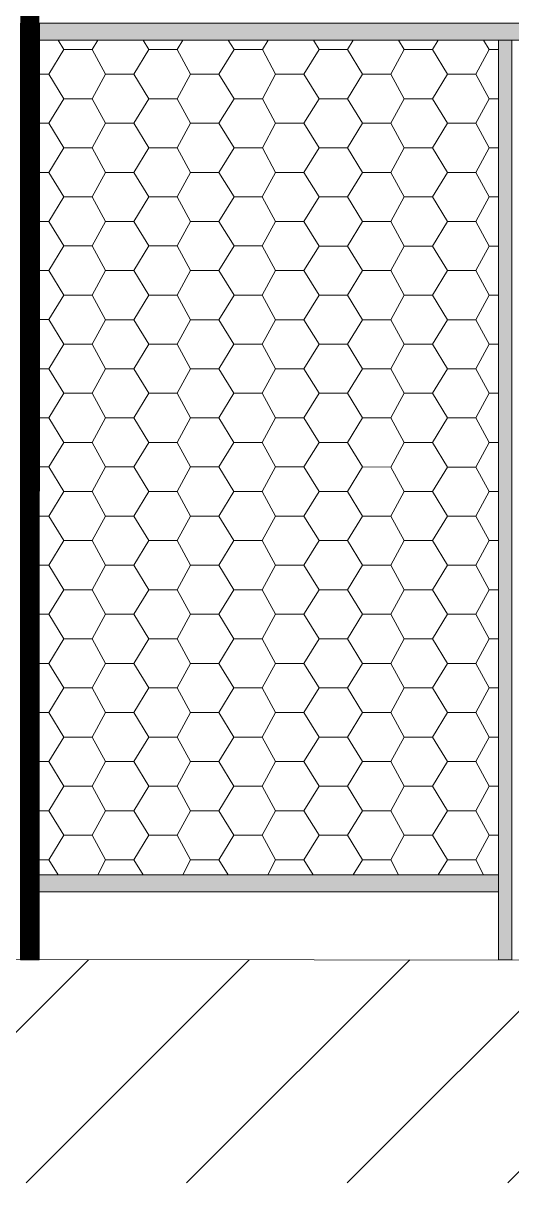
# Model space of a CAD drawing. Extents: x 3377 to 3790, y 1673 to 1846.
# Drawn here: x 3529.799 to 3530.892, y 1749.507 to 1752.105 of the extents above; entities that cross this region are included whole.
import ezdxf

# ---------------------------------------------------------------- set-up
doc = ezdxf.new("R2010")
doc.units = 0
doc.header["$LTSCALE"] = 2
doc.layers.add('PDF7_0', color=7, linetype='Continuous', true_color=0xc6c6c6)
doc.layers.add('PDF7_13-CORTE', color=7, linetype='Continuous', true_color=0xe3e3e3)
doc.layers.add('PDF7_07-HACHURIADO', color=7, linetype='Continuous')

msp = doc.modelspace()

# ---------------------------------------------------------------- linework, layer by layer
at = {"layer": 'PDF7_0', "color": 9, "lineweight": 0, "true_color": 0xc1c1c1, "const_width": 0.0423}
msp.add_lwpolyline([(3529.8136, 1754.2079), (3529.8135, 1752.1048), (3529.8134, 1750.006)], dxfattribs=at)
at = {"layer": 'PDF7_0', "color": 7, "lineweight": 0}
for points in [[(3529.7923, 1752.1048), (3529.8347, 1752.1048), (3529.8345, 1750.006), (3529.7922, 1750.006)], [(3529.8345, 1750.006), (3529.8347, 1752.1048)], [(3532.0223, 1752.1047), (3532.0223, 1752.0666), (3529.8347, 1752.0667), (3529.8347, 1752.1048)], [(3530.8925, 1752.0666), (3530.8629, 1752.0666), (3530.8628, 1750.0059), (3530.8924, 1750.0059)], [(3529.8345, 1750.1964), (3529.8345, 1750.1583), (3530.8628, 1750.1582), (3530.8628, 1750.1963)]]:
    msp.add_lwpolyline(points, close=True, dxfattribs=at)
at = {"layer": 'PDF7_0', "lineweight": 0}
for points in [[(3529.877, 1752.0667), (3529.8897, 1752.0456), (3529.9531, 1752.0456), (3529.9658, 1752.0667)], [(3530.0674, 1752.0667), (3530.0801, 1752.0455), (3530.1435, 1752.0455), (3530.1562, 1752.0667)], [(3530.2578, 1752.0667), (3530.2705, 1752.0455), (3530.334, 1752.0455), (3530.3467, 1752.0667)], [(3530.4482, 1752.0667), (3530.4609, 1752.0455), (3530.5244, 1752.0455), (3530.5371, 1752.0667)], [(3530.6386, 1752.0667), (3530.6513, 1752.0455), (3530.7148, 1752.0455), (3530.7275, 1752.0667)], [(3530.8291, 1752.0666), (3530.8417, 1752.0455), (3530.8629, 1752.0455)], [(3529.8558, 1751.9905), (3529.8897, 1752.0456)], [(3529.9531, 1752.0456), (3529.9827, 1751.9905), (3530.0462, 1751.9905), (3530.0801, 1752.0455)], [(3530.1435, 1752.0455), (3530.1732, 1751.9905), (3530.2366, 1751.9905), (3530.2705, 1752.0455)], [(3530.334, 1752.0455), (3530.3636, 1751.9905), (3530.4271, 1751.9905), (3530.4609, 1752.0455)], [(3530.5244, 1752.0455), (3530.5582, 1751.9905), (3530.6217, 1751.9905), (3530.6513, 1752.0455)], [(3530.7148, 1752.0455), (3530.7486, 1751.9905), (3530.8121, 1751.9905), (3530.8417, 1752.0455)], [(3529.8346, 1751.9905), (3529.8558, 1751.9905), (3529.8897, 1751.9355), (3529.9531, 1751.9355), (3529.9827, 1751.9905)], [(3530.0462, 1751.9905), (3530.0801, 1751.9355), (3530.1435, 1751.9355), (3530.1732, 1751.9905)], [(3530.2366, 1751.9905), (3530.2705, 1751.9355), (3530.334, 1751.9355), (3530.3636, 1751.9905)], [(3530.4271, 1751.9905), (3530.4609, 1751.9355), (3530.5244, 1751.9355), (3530.5582, 1751.9905)], [(3530.6217, 1751.9905), (3530.6513, 1751.9355), (3530.7148, 1751.9355), (3530.7486, 1751.9905)], [(3530.8121, 1751.9905), (3530.8417, 1751.9355), (3530.8629, 1751.9355)], [(3529.8558, 1751.8805), (3529.8897, 1751.9355)], [(3529.9531, 1751.9355), (3529.9827, 1751.8805), (3530.0462, 1751.8805), (3530.0801, 1751.9355)], [(3530.1435, 1751.9355), (3530.1732, 1751.8805), (3530.2366, 1751.8805), (3530.2705, 1751.9355)], [(3530.334, 1751.9355), (3530.3636, 1751.8805), (3530.427, 1751.8805), (3530.4609, 1751.9355)], [(3530.5244, 1751.9355), (3530.5582, 1751.8805), (3530.6217, 1751.8805), (3530.6513, 1751.9355)], [(3530.7148, 1751.9355), (3530.7486, 1751.8805), (3530.8121, 1751.8805), (3530.8417, 1751.9355)], [(3529.8346, 1751.8805), (3529.8558, 1751.8805), (3529.8896, 1751.8255), (3529.9531, 1751.8255), (3529.9827, 1751.8805)], [(3530.0462, 1751.8805), (3530.0801, 1751.8255), (3530.1435, 1751.8255), (3530.1732, 1751.8805)], [(3530.2366, 1751.8805), (3530.2705, 1751.8255), (3530.334, 1751.8255), (3530.3636, 1751.8805)], [(3530.427, 1751.8805), (3530.4609, 1751.8255), (3530.5244, 1751.8255), (3530.5582, 1751.8805)], [(3530.6217, 1751.8805), (3530.6513, 1751.8255), (3530.7148, 1751.8255), (3530.7486, 1751.8805)], [(3530.8121, 1751.8805), (3530.8417, 1751.8255), (3530.8629, 1751.8255)], [(3529.8558, 1751.7705), (3529.8896, 1751.8255)], [(3529.9531, 1751.8255), (3529.9827, 1751.7705), (3530.0462, 1751.7705), (3530.0801, 1751.8255)], [(3530.1435, 1751.8255), (3530.1732, 1751.7705), (3530.2366, 1751.7705), (3530.2705, 1751.8255)], [(3530.334, 1751.8255), (3530.3636, 1751.7705), (3530.427, 1751.7705), (3530.4609, 1751.8255)], [(3530.5244, 1751.8255), (3530.5582, 1751.7705), (3530.6217, 1751.7705), (3530.6513, 1751.8255)], [(3530.7148, 1751.8255), (3530.7486, 1751.7705), (3530.8121, 1751.7704), (3530.8417, 1751.8255)], [(3529.8346, 1751.7705), (3529.8558, 1751.7705), (3529.8896, 1751.7155), (3529.9531, 1751.7155), (3529.9827, 1751.7705)], [(3530.0462, 1751.7705), (3530.0801, 1751.7155), (3530.1435, 1751.7155), (3530.1732, 1751.7705)], [(3530.2366, 1751.7705), (3530.2705, 1751.7155), (3530.3339, 1751.7155), (3530.3636, 1751.7705)], [(3530.427, 1751.7705), (3530.4609, 1751.7155), (3530.5244, 1751.7155), (3530.5582, 1751.7705)], [(3530.6217, 1751.7705), (3530.6513, 1751.7154), (3530.7148, 1751.7154), (3530.7486, 1751.7705)], [(3530.8121, 1751.7704), (3530.8417, 1751.7154), (3530.8629, 1751.7154)], [(3529.8558, 1751.6605), (3529.8896, 1751.7155)], [(3529.9531, 1751.7155), (3529.9827, 1751.6605), (3530.0462, 1751.6605), (3530.0801, 1751.7155)], [(3530.1435, 1751.7155), (3530.1731, 1751.6605), (3530.2366, 1751.6605), (3530.2705, 1751.7155)], [(3530.3339, 1751.7155), (3530.3636, 1751.6605), (3530.427, 1751.6605), (3530.4609, 1751.7155)], [(3530.5244, 1751.7155), (3530.5582, 1751.6604), (3530.6217, 1751.6604), (3530.6513, 1751.7154)], [(3530.7148, 1751.7154), (3530.7486, 1751.6604), (3530.8121, 1751.6604), (3530.8417, 1751.7154)], [(3529.8346, 1751.6605), (3529.8558, 1751.6605), (3529.8896, 1751.6055), (3529.9531, 1751.6055), (3529.9827, 1751.6605)], [(3530.0462, 1751.6605), (3530.08, 1751.6055), (3530.1435, 1751.6055), (3530.1731, 1751.6605)], [(3530.2366, 1751.6605), (3530.2705, 1751.6055), (3530.3339, 1751.6055), (3530.3636, 1751.6605)], [(3530.427, 1751.6605), (3530.4609, 1751.6054), (3530.5244, 1751.6054), (3530.5582, 1751.6604)], [(3530.6217, 1751.6604), (3530.6513, 1751.6054), (3530.7148, 1751.6054), (3530.7486, 1751.6604)], [(3530.8121, 1751.6604), (3530.8417, 1751.6054), (3530.8629, 1751.6054)], [(3529.8558, 1751.5505), (3529.8896, 1751.6055)], [(3529.9531, 1751.6055), (3529.9827, 1751.5505), (3530.0462, 1751.5505), (3530.08, 1751.6055)], [(3530.1435, 1751.6055), (3530.1731, 1751.5505), (3530.2366, 1751.5504), (3530.2705, 1751.6055)], [(3530.3339, 1751.6055), (3530.3636, 1751.5504), (3530.427, 1751.5504), (3530.4609, 1751.6054)], [(3530.5244, 1751.6054), (3530.5582, 1751.5504), (3530.6217, 1751.5504), (3530.6513, 1751.6054)], [(3530.7148, 1751.6054), (3530.7486, 1751.5504), (3530.8121, 1751.5504), (3530.8417, 1751.6054)], [(3529.8346, 1751.5505), (3529.8558, 1751.5505), (3529.8896, 1751.4955), (3529.9531, 1751.4955), (3529.9827, 1751.5505)], [(3530.0462, 1751.5505), (3530.08, 1751.4954), (3530.1435, 1751.4954), (3530.1731, 1751.5505)], [(3530.2366, 1751.5504), (3530.2705, 1751.4954), (3530.3339, 1751.4954), (3530.3636, 1751.5504)], [(3530.427, 1751.5504), (3530.4609, 1751.4954), (3530.5243, 1751.4954), (3530.5582, 1751.5504)], [(3530.6217, 1751.5504), (3530.6513, 1751.4954), (3530.7148, 1751.4954), (3530.7486, 1751.5504)], [(3530.8121, 1751.5504), (3530.8417, 1751.4954), (3530.8629, 1751.4954)], [(3529.8558, 1751.4405), (3529.8896, 1751.4955)], [(3529.9531, 1751.4955), (3529.9827, 1751.4404), (3530.0462, 1751.4404), (3530.08, 1751.4954)], [(3530.1435, 1751.4954), (3530.1731, 1751.4404), (3530.2366, 1751.4404), (3530.2705, 1751.4954)], [(3530.3339, 1751.4954), (3530.3635, 1751.4404), (3530.427, 1751.4404), (3530.4609, 1751.4954)], [(3530.5243, 1751.4954), (3530.5582, 1751.4404), (3530.6217, 1751.4404), (3530.6513, 1751.4954)], [(3530.7148, 1751.4954), (3530.7486, 1751.4404), (3530.8121, 1751.4404), (3530.8417, 1751.4954)], [(3529.8346, 1751.4405), (3529.8558, 1751.4405), (3529.8896, 1751.3854), (3529.9531, 1751.3854), (3529.9827, 1751.4404)], [(3530.0462, 1751.4404), (3530.08, 1751.3854), (3530.1435, 1751.3854), (3530.1731, 1751.4404)], [(3530.2366, 1751.4404), (3530.2704, 1751.3854), (3530.3339, 1751.3854), (3530.3635, 1751.4404)], [(3530.427, 1751.4404), (3530.4609, 1751.3854), (3530.5243, 1751.3854), (3530.5582, 1751.4404)], [(3530.6217, 1751.4404), (3530.6513, 1751.3854), (3530.7148, 1751.3854), (3530.7486, 1751.4404)], [(3530.8121, 1751.4404), (3530.8417, 1751.3854), (3530.8629, 1751.3854)], [(3529.8558, 1751.3304), (3529.8896, 1751.3854)], [(3529.9531, 1751.3854), (3529.9827, 1751.3304), (3530.0462, 1751.3304), (3530.08, 1751.3854)], [(3530.1435, 1751.3854), (3530.1731, 1751.3304), (3530.2366, 1751.3304), (3530.2704, 1751.3854)], [(3530.3339, 1751.3854), (3530.3635, 1751.3304), (3530.427, 1751.3304), (3530.4609, 1751.3854)], [(3530.5243, 1751.3854), (3530.5582, 1751.3304), (3530.6217, 1751.3304), (3530.6513, 1751.3854)], [(3530.7148, 1751.3854), (3530.7486, 1751.3304), (3530.8121, 1751.3304), (3530.8417, 1751.3854)], [(3529.8346, 1751.3304), (3529.8558, 1751.3304), (3529.8896, 1751.2754), (3529.9531, 1751.2754), (3529.9827, 1751.3304)], [(3530.0462, 1751.3304), (3530.08, 1751.2754), (3530.1435, 1751.2754), (3530.1731, 1751.3304)], [(3530.2366, 1751.3304), (3530.2704, 1751.2754), (3530.3339, 1751.2754), (3530.3635, 1751.3304)], [(3530.427, 1751.3304), (3530.4609, 1751.2754), (3530.5243, 1751.2754), (3530.5582, 1751.3304)], [(3530.6217, 1751.3304), (3530.6513, 1751.2754), (3530.7147, 1751.2754), (3530.7486, 1751.3304)], [(3530.8121, 1751.3304), (3530.8417, 1751.2754), (3530.8629, 1751.2754)], [(3529.8558, 1751.2204), (3529.8896, 1751.2754)], [(3529.9531, 1751.2754), (3529.9827, 1751.2204), (3530.0462, 1751.2204), (3530.08, 1751.2754)], [(3530.1435, 1751.2754), (3530.1731, 1751.2204), (3530.2366, 1751.2204), (3530.2704, 1751.2754)], [(3530.3339, 1751.2754), (3530.3635, 1751.2204), (3530.427, 1751.2204), (3530.4609, 1751.2754)], [(3530.5243, 1751.2754), (3530.5582, 1751.2204), (3530.6217, 1751.2204), (3530.6513, 1751.2754)], [(3530.7147, 1751.2754), (3530.7486, 1751.2204), (3530.8121, 1751.2204), (3530.8417, 1751.2754)], [(3529.8346, 1751.2204), (3529.8558, 1751.2204), (3529.8896, 1751.1654), (3529.9531, 1751.1654), (3529.9827, 1751.2204)], [(3530.0462, 1751.2204), (3530.08, 1751.1654), (3530.1435, 1751.1654), (3530.1731, 1751.2204)], [(3530.2366, 1751.2204), (3530.2704, 1751.1654), (3530.3339, 1751.1654), (3530.3635, 1751.2204)], [(3530.427, 1751.2204), (3530.4609, 1751.1654), (3530.5243, 1751.1654), (3530.5582, 1751.2204)], [(3530.6217, 1751.2204), (3530.6513, 1751.1654), (3530.7147, 1751.1653), (3530.7486, 1751.2204)], [(3530.8121, 1751.2204), (3530.8417, 1751.1653), (3530.8628, 1751.1653)], [(3529.8557, 1751.1104), (3529.8896, 1751.1654)], [(3529.9531, 1751.1654), (3529.9827, 1751.1104), (3530.0462, 1751.1104), (3530.08, 1751.1654)], [(3530.1435, 1751.1654), (3530.1731, 1751.1104), (3530.2366, 1751.1104), (3530.2704, 1751.1654)], [(3530.3339, 1751.1654), (3530.3635, 1751.1104), (3530.427, 1751.1104), (3530.4609, 1751.1654)], [(3530.5243, 1751.1654), (3530.5582, 1751.1104), (3530.6216, 1751.1103), (3530.6513, 1751.1654)], [(3530.7147, 1751.1653), (3530.7486, 1751.1103), (3530.8121, 1751.1103), (3530.8417, 1751.1653)], [(3529.8346, 1751.1104), (3529.8557, 1751.1104), (3529.8896, 1751.0554), (3529.9531, 1751.0554), (3529.9827, 1751.1104)], [(3530.0462, 1751.1104), (3530.08, 1751.0554), (3530.1435, 1751.0554), (3530.1731, 1751.1104)], [(3530.2366, 1751.1104), (3530.2704, 1751.0554), (3530.3339, 1751.0554), (3530.3635, 1751.1104)], [(3530.427, 1751.1104), (3530.4608, 1751.0553), (3530.5243, 1751.0553), (3530.5582, 1751.1104)], [(3530.6216, 1751.1103), (3530.6513, 1751.0553), (3530.7147, 1751.0553), (3530.7486, 1751.1103)], [(3530.8121, 1751.1103), (3530.8417, 1751.0553), (3530.8628, 1751.0553)], [(3529.8557, 1751.0004), (3529.8896, 1751.0554)], [(3529.9531, 1751.0554), (3529.9827, 1751.0004), (3530.0462, 1751.0004), (3530.08, 1751.0554)], [(3530.1435, 1751.0554), (3530.1731, 1751.0004), (3530.2366, 1751.0004), (3530.2704, 1751.0554)], [(3530.3339, 1751.0554), (3530.3635, 1751.0003), (3530.427, 1751.0003), (3530.4608, 1751.0553)], [(3530.5243, 1751.0553), (3530.5582, 1751.0003), (3530.6216, 1751.0003), (3530.6513, 1751.0553)], [(3530.7147, 1751.0553), (3530.7486, 1751.0003), (3530.8121, 1751.0003), (3530.8417, 1751.0553)], [(3529.8346, 1751.0004), (3529.8557, 1751.0004), (3529.8896, 1750.9454), (3529.9531, 1750.9454), (3529.9827, 1751.0004)], [(3530.0462, 1751.0004), (3530.08, 1750.9454), (3530.1435, 1750.9454), (3530.1731, 1751.0004)], [(3530.2366, 1751.0004), (3530.2704, 1750.9453), (3530.3339, 1750.9453), (3530.3635, 1751.0003)], [(3530.427, 1751.0003), (3530.4608, 1750.9453), (3530.5243, 1750.9453), (3530.5582, 1751.0003)], [(3530.6216, 1751.0003), (3530.6513, 1750.9453), (3530.7147, 1750.9453), (3530.7486, 1751.0003)], [(3530.8121, 1751.0003), (3530.8417, 1750.9453), (3530.8628, 1750.9453)], [(3529.8557, 1750.8904), (3529.8896, 1750.9454)], [(3529.9531, 1750.9454), (3529.9827, 1750.8904), (3530.0461, 1750.8903), (3530.08, 1750.9454)], [(3530.1435, 1750.9454), (3530.1731, 1750.8903), (3530.2366, 1750.8903), (3530.2704, 1750.9453)], [(3530.3339, 1750.9453), (3530.3635, 1750.8903), (3530.427, 1750.8903), (3530.4608, 1750.9453)], [(3530.5243, 1750.9453), (3530.5582, 1750.8903), (3530.6216, 1750.8903), (3530.6513, 1750.9453)], [(3530.7147, 1750.9453), (3530.7486, 1750.8903), (3530.812, 1750.8903), (3530.8417, 1750.9453)], [(3529.8346, 1750.8904), (3529.8557, 1750.8904), (3529.8896, 1750.8353), (3529.9531, 1750.8353), (3529.9827, 1750.8904)], [(3530.0461, 1750.8903), (3530.08, 1750.8353), (3530.1435, 1750.8353), (3530.1731, 1750.8903)], [(3530.2366, 1750.8903), (3530.2704, 1750.8353), (3530.3339, 1750.8353), (3530.3635, 1750.8903)], [(3530.427, 1750.8903), (3530.4608, 1750.8353), (3530.5243, 1750.8353), (3530.5582, 1750.8903)], [(3530.6216, 1750.8903), (3530.6512, 1750.8353), (3530.7147, 1750.8353), (3530.7486, 1750.8903)], [(3530.812, 1750.8903), (3530.8417, 1750.8353), (3530.8628, 1750.8353)], [(3529.8557, 1750.7803), (3529.8896, 1750.8353)], [(3529.9531, 1750.8353), (3529.9827, 1750.7803), (3530.0461, 1750.7803), (3530.08, 1750.8353)], [(3530.1435, 1750.8353), (3530.1731, 1750.7803), (3530.2366, 1750.7803), (3530.2704, 1750.8353)], [(3530.3339, 1750.8353), (3530.3635, 1750.7803), (3530.427, 1750.7803), (3530.4608, 1750.8353)], [(3530.5243, 1750.8353), (3530.5582, 1750.7803), (3530.6216, 1750.7803), (3530.6512, 1750.8353)], [(3530.7147, 1750.8353), (3530.7486, 1750.7803), (3530.812, 1750.7803), (3530.8417, 1750.8353)], [(3529.8346, 1750.7803), (3529.8557, 1750.7803), (3529.8896, 1750.7253), (3529.953, 1750.7253), (3529.9827, 1750.7803)], [(3530.0461, 1750.7803), (3530.08, 1750.7253), (3530.1435, 1750.7253), (3530.1731, 1750.7803)], [(3530.2366, 1750.7803), (3530.2704, 1750.7253), (3530.3339, 1750.7253), (3530.3635, 1750.7803)], [(3530.427, 1750.7803), (3530.4608, 1750.7253), (3530.5243, 1750.7253), (3530.5582, 1750.7803)], [(3530.6216, 1750.7803), (3530.6512, 1750.7253), (3530.7147, 1750.7253), (3530.7486, 1750.7803)], [(3530.812, 1750.7803), (3530.8417, 1750.7253), (3530.8628, 1750.7253)], [(3529.8557, 1750.6703), (3529.8896, 1750.7253)], [(3529.953, 1750.7253), (3529.9827, 1750.6703), (3530.0461, 1750.6703), (3530.08, 1750.7253)], [(3530.1435, 1750.7253), (3530.1731, 1750.6703), (3530.2366, 1750.6703), (3530.2704, 1750.7253)], [(3530.3339, 1750.7253), (3530.3635, 1750.6703), (3530.427, 1750.6703), (3530.4608, 1750.7253)], [(3530.5243, 1750.7253), (3530.5581, 1750.6703), (3530.6216, 1750.6703), (3530.6512, 1750.7253)], [(3530.7147, 1750.7253), (3530.7486, 1750.6703), (3530.812, 1750.6703), (3530.8417, 1750.7253)], [(3529.8346, 1750.6703), (3529.8557, 1750.6703), (3529.8896, 1750.6153), (3529.953, 1750.6153), (3529.9827, 1750.6703)], [(3530.0461, 1750.6703), (3530.08, 1750.6153), (3530.1435, 1750.6153), (3530.1731, 1750.6703)], [(3530.2366, 1750.6703), (3530.2704, 1750.6153), (3530.3339, 1750.6153), (3530.3635, 1750.6703)], [(3530.427, 1750.6703), (3530.4608, 1750.6153), (3530.5243, 1750.6153), (3530.5581, 1750.6703)], [(3530.6216, 1750.6703), (3530.6512, 1750.6153), (3530.7147, 1750.6153), (3530.7486, 1750.6703)], [(3530.812, 1750.6703), (3530.8416, 1750.6152), (3530.8628, 1750.6152)], [(3529.8557, 1750.5603), (3529.8896, 1750.6153)], [(3529.953, 1750.6153), (3529.9827, 1750.5603), (3530.0461, 1750.5603), (3530.08, 1750.6153)], [(3530.1435, 1750.6153), (3530.1731, 1750.5603), (3530.2365, 1750.5603), (3530.2704, 1750.6153)], [(3530.3339, 1750.6153), (3530.3635, 1750.5603), (3530.427, 1750.5603), (3530.4608, 1750.6153)], [(3530.5243, 1750.6153), (3530.5581, 1750.5603), (3530.6216, 1750.5603), (3530.6512, 1750.6153)], [(3530.7147, 1750.6153), (3530.7486, 1750.5602), (3530.812, 1750.5602), (3530.8416, 1750.6152)], [(3529.8346, 1750.5603), (3529.8557, 1750.5603), (3529.8896, 1750.5053), (3529.953, 1750.5053), (3529.9827, 1750.5603)], [(3530.0461, 1750.5603), (3530.08, 1750.5053), (3530.1434, 1750.5053), (3530.1731, 1750.5603)], [(3530.2365, 1750.5603), (3530.2704, 1750.5053), (3530.3339, 1750.5053), (3530.3635, 1750.5603)], [(3530.427, 1750.5603), (3530.4608, 1750.5053), (3530.5243, 1750.5053), (3530.5581, 1750.5603)], [(3530.6216, 1750.5603), (3530.6512, 1750.5052), (3530.7147, 1750.5052), (3530.7486, 1750.5602)], [(3530.812, 1750.5602), (3530.8416, 1750.5052), (3530.8628, 1750.5052)], [(3529.8557, 1750.4503), (3529.8896, 1750.5053)], [(3529.953, 1750.5053), (3529.9826, 1750.4503), (3530.0461, 1750.4503), (3530.08, 1750.5053)], [(3530.1434, 1750.5053), (3530.1731, 1750.4503), (3530.2365, 1750.4503), (3530.2704, 1750.5053)], [(3530.3339, 1750.5053), (3530.3635, 1750.4503), (3530.427, 1750.4502), (3530.4608, 1750.5053)], [(3530.5243, 1750.5053), (3530.5581, 1750.4502), (3530.6216, 1750.4502), (3530.6512, 1750.5052)], [(3530.7147, 1750.5052), (3530.7485, 1750.4502), (3530.812, 1750.4502), (3530.8416, 1750.5052)], [(3529.8345, 1750.4503), (3529.8557, 1750.4503), (3529.8895, 1750.3953), (3529.953, 1750.3953), (3529.9826, 1750.4503)], [(3530.0461, 1750.4503), (3530.08, 1750.3953), (3530.1434, 1750.3953), (3530.1731, 1750.4503)], [(3530.2365, 1750.4503), (3530.2704, 1750.3952), (3530.3339, 1750.3952), (3530.3635, 1750.4503)], [(3530.427, 1750.4502), (3530.4608, 1750.3952), (3530.5243, 1750.3952), (3530.5581, 1750.4502)], [(3530.6216, 1750.4502), (3530.6512, 1750.3952), (3530.7147, 1750.3952), (3530.7485, 1750.4502)], [(3530.812, 1750.4502), (3530.8416, 1750.3952), (3530.8628, 1750.3952)], [(3529.8557, 1750.3403), (3529.8895, 1750.3953)], [(3529.953, 1750.3953), (3529.9826, 1750.3403), (3530.0461, 1750.3403), (3530.08, 1750.3953)], [(3530.1434, 1750.3953), (3530.1731, 1750.3402), (3530.2365, 1750.3402), (3530.2704, 1750.3952)], [(3530.3339, 1750.3952), (3530.3635, 1750.3402), (3530.4269, 1750.3402), (3530.4608, 1750.3952)], [(3530.5243, 1750.3952), (3530.5581, 1750.3402), (3530.6216, 1750.3402), (3530.6512, 1750.3952)], [(3530.7147, 1750.3952), (3530.7485, 1750.3402), (3530.812, 1750.3402), (3530.8416, 1750.3952)], [(3529.8345, 1750.3403), (3529.8557, 1750.3403), (3529.8895, 1750.2853), (3529.953, 1750.2853), (3529.9826, 1750.3403)], [(3530.0461, 1750.3403), (3530.08, 1750.2852), (3530.1434, 1750.2852), (3530.1731, 1750.3402)], [(3530.2365, 1750.3402), (3530.2704, 1750.2852), (3530.3338, 1750.2852), (3530.3635, 1750.3402)], [(3530.4269, 1750.3402), (3530.4608, 1750.2852), (3530.5243, 1750.2852), (3530.5581, 1750.3402)], [(3530.6216, 1750.3402), (3530.6512, 1750.2852), (3530.7147, 1750.2852), (3530.7485, 1750.3402)], [(3530.812, 1750.3402), (3530.8416, 1750.2852), (3530.8628, 1750.2852)], [(3529.8557, 1750.2302), (3529.8895, 1750.2853)], [(3529.953, 1750.2853), (3529.9826, 1750.2302), (3530.0461, 1750.2302), (3530.0673, 1750.1964)], [(3530.0461, 1750.2302), (3530.08, 1750.2852)], [(3530.1434, 1750.2852), (3530.173, 1750.2302), (3530.2365, 1750.2302), (3530.2577, 1750.1964)], [(3530.2365, 1750.2302), (3530.2704, 1750.2852)], [(3530.3338, 1750.2852), (3530.3635, 1750.2302), (3530.4269, 1750.2302), (3530.4481, 1750.1964)], [(3530.4269, 1750.2302), (3530.4608, 1750.2852)], [(3530.5243, 1750.2852), (3530.5581, 1750.2302), (3530.6216, 1750.2302), (3530.6385, 1750.1963)], [(3530.6216, 1750.2302), (3530.6512, 1750.2852)], [(3530.7147, 1750.2852), (3530.7485, 1750.2302), (3530.812, 1750.2302), (3530.8289, 1750.1963)], [(3530.812, 1750.2302), (3530.8416, 1750.2852)], [(3529.8345, 1750.2302), (3529.8557, 1750.2302), (3529.8768, 1750.1964)], [(3529.9657, 1750.1964), (3529.9826, 1750.2302)], [(3530.1561, 1750.1964), (3530.173, 1750.2302)], [(3530.3465, 1750.1964), (3530.3635, 1750.2302)], [(3530.537, 1750.1964), (3530.5581, 1750.2302)], [(3530.7274, 1750.1963), (3530.7485, 1750.2302)]]:
    msp.add_lwpolyline(points, dxfattribs=at)
at = {"layer": 'PDF7_0', "color": 7, "lineweight": 0}
msp.add_lwpolyline([(3530.8629, 1752.0666), (3530.8628, 1750.0059)], dxfattribs=at)
at = {"layer": 'PDF7_0', "color": 9, "true_color": 0xc1c1c1, "transparency": 33554559}
for points in [[(3532.0223, 1752.1047), (3529.8347, 1752.1048), (3532.0223, 1752.0666)], [(3529.8347, 1752.1048), (3532.0223, 1752.0666), (3529.8347, 1752.0667)], [(3530.8629, 1752.0666), (3530.8924, 1750.0059), (3530.8628, 1750.0059)], [(3530.8925, 1752.0666), (3530.8629, 1752.0666), (3530.8924, 1750.0059)], [(3530.8628, 1750.1963), (3529.8345, 1750.1964), (3530.8628, 1750.1582)], [(3529.8345, 1750.1964), (3530.8628, 1750.1582), (3529.8345, 1750.1583)]]:
    msp.add_solid(points, dxfattribs=at)
at = {"layer": 'PDF7_07-HACHURIADO', "lineweight": 0}
for points in [[(3529.4452, 1749.5067), (3529.9445, 1750.006)], [(3529.8049, 1749.5067), (3530.3042, 1750.0059)], [(3530.1645, 1749.5066), (3530.6639, 1750.0059)], [(3530.5242, 1749.5066), (3531.0236, 1750.0059)], [(3530.8839, 1749.5066), (3531.3832, 1750.0059)]]:
    msp.add_lwpolyline(points, dxfattribs=at)
at = {"layer": 'PDF7_13-CORTE', "color": 7, "lineweight": 0}
msp.add_lwpolyline([(3510.318, 1750.0074), (3540.5155, 1750.0051)], dxfattribs=at)

doc.saveas('drawing.dxf')
